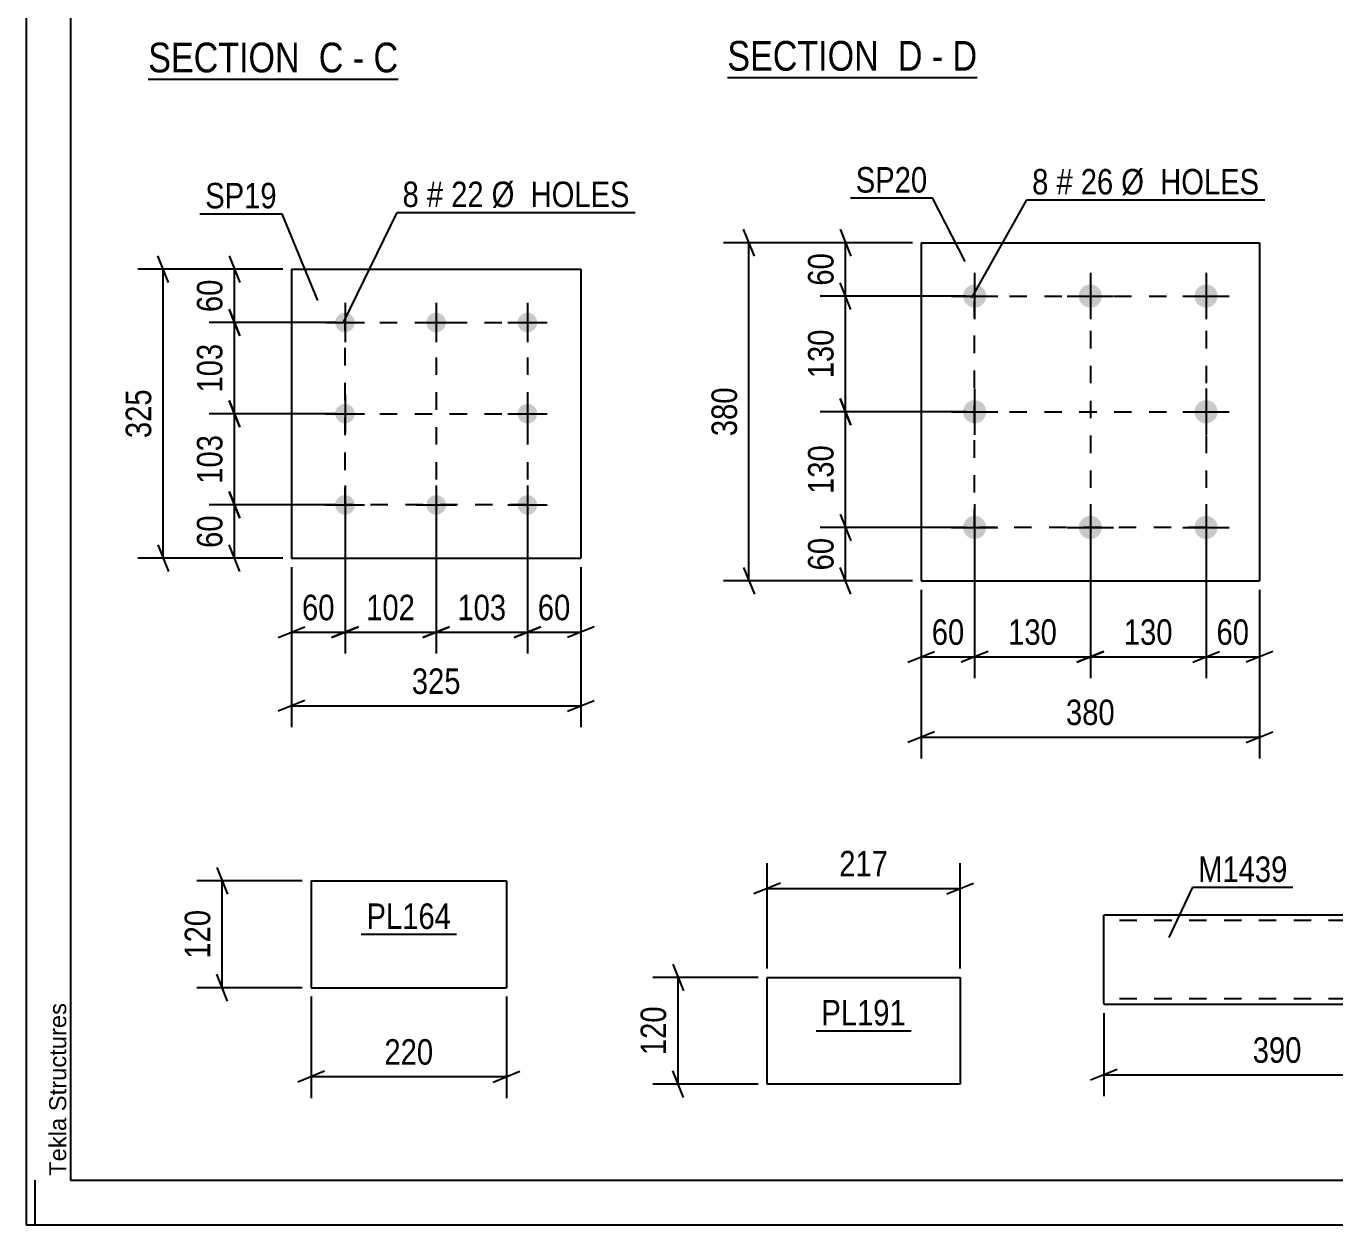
# Model space of a CAD drawing. Header units: millimetres. Extents: x 0 to 841, y 0 to 594.
# Drawn here: x 0 to 147.1, y 0 to 134.7 of the extents above; entities that cross this region are included whole.
import ezdxf

# ---------------------------------------------------------------- set-up
doc = ezdxf.new("R2010")
doc.units = ezdxf.units.MM
doc.linetypes.add('DXK_LINE_DOT2', pattern=[3.9198, 1.9599, -1.9599])
doc.styles.add('Arial', font='ARIAL.TTF', dxfattribs={"height": 0.2})
doc.styles.add('Arial Narrow', font='ARIALN.TTF', dxfattribs={"height": 0.2})

# ---------------------------------------------------------------- blocks, each defined once
blk = doc.blocks.new('Unknown-318891418-1113')
at = {"color": 5, "linetype": 'Continuous'}
for p, q in [((0, 594), (0, 0)), ((5, 589), (5, 5)), ((1, 0), (1, 5)), ((5, 5), (836, 5)), ((0, 0), (841, 0))]:
    blk.add_line(p, q, dxfattribs=at)
at = {"color": 174, "linetype": 'Continuous', "style": 'Arial'}
blk.add_text('Tekla Structures', height=1.9102, rotation=90, dxfattribs=at).set_placement((4.5, 5.5))
blk = doc.blocks.new('Unknown-318891418-46 - 3682')
at = {"color": 6, "linetype": 'Continuous'}
blk.add_line((13.72, 128.76), (41.79, 128.76), dxfattribs=at)
at = {"color": 0, "linetype": 'Continuous'}
for points in [[(31.83, 129.51), (31.83, 133.01), (13.72, 133.01), (13.72, 129.51)], [(35.65, 129.51), (35.65, 133.01), (32.88, 133.01), (32.88, 129.51)], [(37.98, 129.51), (37.98, 133.01), (36.7, 133.01), (36.7, 129.51)], [(41.79, 129.51), (41.79, 133.01), (39.03, 133.01), (39.03, 129.51)]]:
    blk.add_wipeout(points, dxfattribs=at)
at = {"color": 7, "linetype": 'Continuous', "style": 'Arial Narrow'}
for s, p in [('SECTION ', (13.72, 129.51)), ('C', (32.88, 129.51)), ('C', (39.03, 129.51)), ('-', (36.7, 129.51))]:
    blk.add_text(s, height=3.34, dxfattribs=at).set_placement(p)
blk = doc.blocks.new('Unknown-318891418-47 - 3443')
at = {"color": 6, "linetype": 'Continuous'}
blk.add_line((78.8, 128.95), (106.87, 128.95), dxfattribs=at)
at = {"color": 0, "linetype": 'Continuous'}
for points in [[(96.91, 129.7), (96.91, 133.2), (78.8, 133.2), (78.8, 129.7)], [(100.73, 129.7), (100.73, 133.2), (97.96, 133.2), (97.96, 129.7)], [(103.05, 129.7), (103.05, 133.2), (101.78, 133.2), (101.78, 129.7)], [(106.87, 129.7), (106.87, 133.2), (104.1, 133.2), (104.1, 129.7)]]:
    blk.add_wipeout(points, dxfattribs=at)
at = {"color": 7, "linetype": 'Continuous', "style": 'Arial Narrow'}
for s, p in [('SECTION ', (78.8, 129.7)), ('D', (97.96, 129.7)), ('D', (104.1, 129.7)), ('-', (101.78, 129.7))]:
    blk.add_text(s, height=3.34, dxfattribs=at).set_placement(p)
blk = doc.blocks.new('Part-318891418-1978 - 1962')
at = {"color": 2, "linetype": 'Continuous'}
for p, q in [((29.83, 107.4), (29.83, 74.9)), ((29.83, 107.4), (62.33, 107.4)), ((62.33, 107.4), (62.33, 74.9)), ((29.83, 74.9), (62.33, 74.9))]:
    blk.add_line(p, q, dxfattribs=at)
blk = doc.blocks.new('Bolt-318891418-2011 - 1962')
at = {"linetype": 'Continuous'}
for points in [[(35.83, 102.5, -1), (35.83, 100.3, -1)], [(46.08, 102.5, -1), (46.08, 100.3, -1)], [(56.33, 102.5, -1), (56.33, 100.3, -1)], [(35.83, 92.25, -1), (35.83, 90.05, -1)], [(56.33, 92.25, -1), (56.33, 90.05, -1)], [(35.83, 82, -1), (35.83, 79.8, -1)], [(46.08, 82, -1), (46.08, 79.8, -1)], [(56.33, 82, -1), (56.33, 79.8, -1)]]:
    blk.add_hatch(color=1, dxfattribs=at).paths.add_polyline_path(points)
at = {"color": 1, "linetype": 'Continuous'}
for p, q in [((35.83, 103.6), (35.83, 99.2)), ((46.08, 103.6), (46.08, 99.2)), ((56.33, 103.6), (56.33, 99.2)), ((33.63, 101.4), (38.03, 101.4)), ((43.88, 101.4), (48.28, 101.4)), ((54.13, 101.4), (58.53, 101.4)), ((35.83, 93.35), (35.83, 88.95)), ((56.33, 93.35), (56.33, 88.95)), ((33.63, 91.15), (38.03, 91.15)), ((54.13, 91.15), (58.53, 91.15)), ((35.83, 83.1), (35.83, 78.7)), ((46.08, 83.1), (46.08, 78.7)), ((56.33, 83.1), (56.33, 78.7)), ((33.63, 80.9), (38.03, 80.9)), ((43.88, 80.9), (48.28, 80.9)), ((54.13, 80.9), (58.53, 80.9))]:
    blk.add_line(p, q, dxfattribs=at)
blk = doc.blocks.new('Part-318891418-1584 - 1568')
at = {"color": 2, "linetype": 'Continuous'}
for p, q in [((100.59, 110.37), (100.59, 72.37)), ((100.59, 110.37), (138.59, 110.37)), ((138.59, 110.37), (138.59, 72.37)), ((100.59, 72.37), (138.59, 72.37))]:
    blk.add_line(p, q, dxfattribs=at)
blk = doc.blocks.new('Bolt-318891418-1617 - 1568')
at = {"linetype": 'Continuous'}
for points in [[(106.59, 105.67, -1), (106.59, 103.07, -1)], [(119.59, 105.67, -1), (119.59, 103.07, -1)], [(132.59, 105.67, -1), (132.59, 103.07, -1)], [(106.59, 92.67, -1), (106.59, 90.07, -1)], [(132.59, 92.67, -1), (132.59, 90.07, -1)], [(106.59, 79.67, -1), (106.59, 77.07, -1)], [(119.59, 79.67, -1), (119.59, 77.07, -1)], [(132.59, 79.67, -1), (132.59, 77.07, -1)]]:
    blk.add_hatch(color=1, dxfattribs=at).paths.add_polyline_path(points)
at = {"color": 1, "linetype": 'Continuous'}
for p, q in [((106.59, 106.97), (106.59, 101.77)), ((119.59, 106.97), (119.59, 101.77)), ((132.59, 106.97), (132.59, 101.77)), ((103.99, 104.37), (109.19, 104.37)), ((116.99, 104.37), (122.19, 104.37)), ((129.99, 104.37), (135.19, 104.37)), ((106.59, 93.97), (106.59, 88.77)), ((132.59, 93.97), (132.59, 88.77)), ((103.99, 91.37), (109.19, 91.37)), ((129.99, 91.37), (135.19, 91.37)), ((106.59, 80.97), (106.59, 75.77)), ((119.59, 80.97), (119.59, 75.77)), ((132.59, 80.97), (132.59, 75.77)), ((103.99, 78.37), (109.19, 78.37)), ((116.99, 78.37), (122.19, 78.37)), ((129.99, 78.37), (135.19, 78.37))]:
    blk.add_line(p, q, dxfattribs=at)
blk = doc.blocks.new('Part-318891418-1299 - 1283')
at = {"color": 2, "linetype": 'Continuous'}
for p, q in [((160.09, 34.8), (121.09, 34.8)), ((121.09, 24.89), (121.09, 34.8)), ((160.09, 26), (160.09, 34.8)), ((160.09, 24.8), (160.09, 26)), ((121.09, 24.89), (121.09, 24.8)), ((121.09, 24.8), (160.09, 24.8))]:
    blk.add_line(p, q, dxfattribs=at)
at = {"color": 7, "linetype": 'DXK_LINE_DOT2'}
for p, q in [((160.09, 34.2), (121.09, 34.2)), ((121.09, 25.4), (121.09, 25.45)), ((160.09, 25.4), (121.09, 25.4)), ((160.09, 25.45), (160.09, 26)), ((160.09, 25.4), (160.09, 25.45))]:
    blk.add_line(p, q, dxfattribs=at)
blk = doc.blocks.new('Part-318891418-9536 - 9535')
at = {"color": 2, "linetype": 'Continuous'}
for p, q in [((83.26, 15.81), (83.26, 27.81)), ((83.26, 27.81), (104.97, 27.81)), ((104.97, 27.81), (104.97, 15.81)), ((104.97, 15.81), (83.26, 15.81))]:
    blk.add_line(p, q, dxfattribs=at)
blk = doc.blocks.new('Part-318891418-9574 - 9573')
at = {"color": 2, "linetype": 'Continuous'}
for p, q in [((32.03, 38.65), (32.03, 26.65)), ((32.03, 38.65), (53.98, 38.65)), ((53.98, 38.65), (53.98, 26.65)), ((32.03, 26.65), (53.98, 26.65))]:
    blk.add_line(p, q, dxfattribs=at)
blk = doc.blocks.new('Rectangle-318891418-2098 - 1962')
at = {"color": 1, "linetype": 'DXK_LINE_DOT2'}
blk.add_lwpolyline([(35.83, 101.4), (56.33, 101.4), (56.33, 80.9), (35.83, 80.9), (35.83, 101.4)], close=True, dxfattribs=at)
blk = doc.blocks.new('Rectangle-318891418-1704 - 1568')
at = {"color": 1, "linetype": 'DXK_LINE_DOT2'}
blk.add_lwpolyline([(106.59, 104.37), (132.59, 104.37), (132.59, 78.37), (106.59, 78.37), (106.59, 104.37)], close=True, dxfattribs=at)
blk = doc.blocks.new('Line-318891418-2091 - 1962')
at = {"color": 1, "linetype": 'DXK_LINE_DOT2'}
blk.add_line((35.83, 91.15), (56.33, 91.15), dxfattribs=at)
blk = doc.blocks.new('Line-318891418-1697 - 1568')
at = {"color": 1, "linetype": 'DXK_LINE_DOT2'}
blk.add_line((106.59, 91.37), (132.59, 91.37), dxfattribs=at)
blk = doc.blocks.new('Line-318891418-2084 - 1962')
at = {"color": 1, "linetype": 'DXK_LINE_DOT2'}
blk.add_line((46.08, 101.4), (46.08, 80.9), dxfattribs=at)
blk = doc.blocks.new('Line-318891418-1690 - 1568')
at = {"color": 1, "linetype": 'DXK_LINE_DOT2'}
blk.add_line((119.59, 104.37), (119.59, 78.37), dxfattribs=at)
blk = doc.blocks.new('StraightDimension-318891418-2038 - 1962')
at = {"color": 7, "linetype": 'Continuous'}
for p, q in [((22.8, 108.9), (24, 105.9)), ((28.83, 107.4), (20.55, 107.4)), ((23.4, 101.4), (23.4, 107.4)), ((24, 99.9), (22.8, 102.9)), ((34.83, 101.4), (20.55, 101.4))]:
    blk.add_line(p, q, dxfattribs=at)
at = {"color": 0}
blk.add_wipeout([(22.65, 106.83), (18.45, 106.83), (18.45, 101.97), (22.65, 101.97)], dxfattribs=at)
at = {"color": 3, "style": 'Arial Narrow'}
blk.add_text('60', height=2.863, rotation=90.0002, dxfattribs=at).set_placement((22.05, 102.57))
blk = doc.blocks.new('StraightDimension-318891418-2013 - 1962')
at = {"color": 7, "linetype": 'Continuous'}
for p, q in [((29.83, 73.9), (29.83, 55.91)), ((62.33, 73.9), (62.33, 55.91)), ((31.33, 58.91), (28.33, 57.71)), ((60.83, 57.71), (63.83, 58.91)), ((29.83, 58.31), (62.33, 58.31))]:
    blk.add_line(p, q, dxfattribs=at)
at = {"color": 0}
blk.add_wipeout([(49.42, 59.06), (49.42, 63.26), (42.74, 63.26), (42.74, 59.06)], dxfattribs=at)
at = {"color": 3, "style": 'Arial Narrow'}
blk.add_text('325', height=2.863, dxfattribs=at).set_placement((43.34, 59.66))
blk = doc.blocks.new('StraightDimension-318891418-2028 - 1962')
at = {"color": 7, "linetype": 'Continuous'}
for p, q in [((22.8, 82.4), (24, 79.4)), ((34.83, 80.9), (20.55, 80.9)), ((23.4, 74.9), (23.4, 80.9)), ((24, 73.4), (22.8, 76.4)), ((28.83, 74.9), (20.55, 74.9))]:
    blk.add_line(p, q, dxfattribs=at)
at = {"color": 0}
blk.add_wipeout([(22.65, 80.33), (18.45, 80.33), (18.45, 75.47), (22.65, 75.47)], dxfattribs=at)
at = {"color": 3, "style": 'Arial Narrow'}
blk.add_text('60', height=2.863, rotation=90.0002, dxfattribs=at).set_placement((22.05, 76.07))
blk = doc.blocks.new('StraightDimension-318891418-2049 - 1962')
at = {"color": 7, "linetype": 'Continuous'}
for p, q in [((16, 105.9), (14.8, 108.9)), ((28.83, 107.4), (12.55, 107.4)), ((15.4, 74.9), (15.4, 107.4)), ((14.8, 76.4), (16, 73.4)), ((28.83, 74.9), (12.55, 74.9))]:
    blk.add_line(p, q, dxfattribs=at)
at = {"color": 0}
blk.add_wipeout([(14.65, 94.49), (10.45, 94.49), (10.45, 87.81), (14.65, 87.81)], dxfattribs=at)
at = {"color": 3, "style": 'Arial Narrow'}
blk.add_text('325', height=2.863, rotation=90.0002, dxfattribs=at).set_placement((14.05, 88.41))
blk = doc.blocks.new('StraightDimension-318891418-2064 - 1962')
at = {"color": 7, "linetype": 'Continuous'}
for p, q in [((56.33, 79.9), (56.33, 64.19)), ((62.33, 73.9), (62.33, 64.19)), ((54.83, 65.99), (57.83, 67.19)), ((56.33, 66.59), (62.33, 66.59)), ((63.83, 67.19), (60.83, 65.99))]:
    blk.add_line(p, q, dxfattribs=at)
at = {"color": 0}
blk.add_wipeout([(61.76, 67.34), (61.76, 71.54), (56.9, 71.54), (56.9, 67.34)], dxfattribs=at)
at = {"color": 3, "style": 'Arial Narrow'}
blk.add_text('60', height=2.863, dxfattribs=at).set_placement((57.5, 67.94))
blk = doc.blocks.new('StraightDimension-318891418-2074 - 1962')
at = {"color": 7, "linetype": 'Continuous'}
for p, q in [((35.83, 79.9), (35.83, 64.19)), ((29.83, 73.9), (29.83, 64.19)), ((28.33, 65.99), (31.33, 67.19)), ((29.83, 66.59), (35.83, 66.59)), ((37.33, 67.19), (34.33, 65.99))]:
    blk.add_line(p, q, dxfattribs=at)
at = {"color": 0}
blk.add_wipeout([(35.26, 67.34), (35.26, 71.54), (30.4, 71.54), (30.4, 67.34)], dxfattribs=at)
at = {"color": 3, "style": 'Arial Narrow'}
blk.add_text('60', height=2.863, dxfattribs=at).set_placement((31, 67.94))
blk = doc.blocks.new('StraightDimension-318891418-9298 - 1962')
at = {"color": 7, "linetype": 'Continuous'}
for p, q in [((22.8, 92.65), (24, 89.65)), ((34.83, 91.15), (20.55, 91.15)), ((23.4, 80.9), (23.4, 91.15)), ((24, 79.4), (22.8, 82.4)), ((34.83, 80.9), (20.55, 80.9))]:
    blk.add_line(p, q, dxfattribs=at)
at = {"color": 0}
blk.add_wipeout([(22.65, 89.37), (18.45, 89.37), (18.45, 82.68), (22.65, 82.68)], dxfattribs=at)
at = {"color": 3, "style": 'Arial Narrow'}
blk.add_text('103', height=2.863, rotation=90.0002, dxfattribs=at).set_placement((22.05, 83.28))
blk = doc.blocks.new('StraightDimension-318891418-9300 - 1962')
at = {"color": 7, "linetype": 'Continuous'}
for p, q in [((22.8, 102.9), (24, 99.9)), ((34.83, 101.4), (20.55, 101.4)), ((23.4, 91.15), (23.4, 101.4)), ((24, 89.65), (22.8, 92.65)), ((34.83, 91.15), (20.55, 91.15))]:
    blk.add_line(p, q, dxfattribs=at)
at = {"color": 0}
blk.add_wipeout([(22.65, 99.62), (18.45, 99.62), (18.45, 92.93), (22.65, 92.93)], dxfattribs=at)
at = {"color": 3, "style": 'Arial Narrow'}
blk.add_text('103', height=2.863, rotation=90.0002, dxfattribs=at).set_placement((22.05, 93.53))
blk = doc.blocks.new('StraightDimension-318891418-9320 - 1962')
at = {"color": 7, "linetype": 'Continuous'}
for p, q in [((35.83, 79.9), (35.83, 64.19)), ((46.08, 79.9), (46.08, 64.19)), ((34.33, 65.99), (37.33, 67.19)), ((35.83, 66.59), (46.08, 66.59)), ((47.58, 67.19), (44.58, 65.99))]:
    blk.add_line(p, q, dxfattribs=at)
at = {"color": 0}
blk.add_wipeout([(44.3, 67.34), (44.3, 71.54), (37.61, 71.54), (37.61, 67.34)], dxfattribs=at)
at = {"color": 3, "style": 'Arial Narrow'}
blk.add_text('102', height=2.863, dxfattribs=at).set_placement((38.21, 67.94))
blk = doc.blocks.new('StraightDimension-318891418-9322 - 1962')
at = {"color": 7, "linetype": 'Continuous'}
for p, q in [((46.08, 79.9), (46.08, 64.19)), ((56.33, 79.9), (56.33, 64.19)), ((44.58, 65.99), (47.58, 67.19)), ((46.08, 66.59), (56.33, 66.59)), ((57.83, 67.19), (54.83, 65.99))]:
    blk.add_line(p, q, dxfattribs=at)
at = {"color": 0}
blk.add_wipeout([(54.55, 67.34), (54.55, 71.54), (47.86, 71.54), (47.86, 67.34)], dxfattribs=at)
at = {"color": 3, "style": 'Arial Narrow'}
blk.add_text('103', height=2.863, dxfattribs=at).set_placement((48.46, 67.94))
blk = doc.blocks.new('StraightDimension-318891418-1619 - 1568')
at = {"color": 7, "linetype": 'Continuous'}
for p, q in [((100.59, 71.37), (100.59, 52.41)), ((138.59, 71.37), (138.59, 52.41)), ((102.09, 55.41), (99.09, 54.21)), ((100.59, 54.81), (138.59, 54.81)), ((137.09, 54.21), (140.09, 55.41))]:
    blk.add_line(p, q, dxfattribs=at)
at = {"color": 0}
blk.add_wipeout([(122.94, 55.56), (122.94, 59.76), (116.25, 59.76), (116.25, 55.56)], dxfattribs=at)
at = {"color": 3, "style": 'Arial Narrow'}
blk.add_text('380', height=2.863, dxfattribs=at).set_placement((116.85, 56.16))
blk = doc.blocks.new('StraightDimension-318891418-9123 - 1568')
at = {"color": 7, "linetype": 'Continuous'}
for p, q in [((92.68, 89.87), (91.48, 92.87)), ((105.59, 91.37), (89.23, 91.37)), ((92.08, 78.37), (92.08, 91.37)), ((91.48, 79.87), (92.68, 76.87)), ((105.59, 78.37), (89.23, 78.37))]:
    blk.add_line(p, q, dxfattribs=at)
at = {"color": 0}
blk.add_wipeout([(91.33, 88.21), (87.13, 88.21), (87.13, 81.53), (91.33, 81.53)], dxfattribs=at)
at = {"color": 3, "style": 'Arial Narrow'}
blk.add_text('130', height=2.863, rotation=90.0002, dxfattribs=at).set_placement((90.73, 82.13))
blk = doc.blocks.new('StraightDimension-318891418-1640 - 1568')
at = {"color": 7, "linetype": 'Continuous'}
for p, q in [((132.59, 77.37), (132.59, 61.43)), ((138.59, 71.37), (138.59, 61.43)), ((131.09, 63.23), (134.09, 64.43)), ((132.59, 63.83), (138.59, 63.83)), ((140.09, 64.43), (137.09, 63.23))]:
    blk.add_line(p, q, dxfattribs=at)
at = {"color": 0}
blk.add_wipeout([(138.02, 64.58), (138.02, 68.78), (133.17, 68.78), (133.17, 64.58)], dxfattribs=at)
at = {"color": 3, "style": 'Arial Narrow'}
blk.add_text('60', height=2.863, dxfattribs=at).set_placement((133.77, 65.18))
blk = doc.blocks.new('StraightDimension-318891418-1630 - 1568')
at = {"color": 7, "linetype": 'Continuous'}
for p, q in [((106.59, 77.37), (106.59, 61.43)), ((100.59, 71.37), (100.59, 61.43)), ((99.09, 63.23), (102.09, 64.43)), ((100.59, 63.83), (106.59, 63.83)), ((108.09, 64.43), (105.09, 63.23))]:
    blk.add_line(p, q, dxfattribs=at)
at = {"color": 0}
blk.add_wipeout([(106.02, 64.58), (106.02, 68.78), (101.17, 68.78), (101.17, 64.58)], dxfattribs=at)
at = {"color": 3, "style": 'Arial Narrow'}
blk.add_text('60', height=2.863, dxfattribs=at).set_placement((101.77, 65.18))
blk = doc.blocks.new('StraightDimension-318891418-1655 - 1568')
at = {"color": 7, "linetype": 'Continuous'}
for p, q in [((81.83, 108.87), (80.63, 111.87)), ((99.59, 110.37), (78.38, 110.37)), ((81.23, 72.37), (81.23, 110.37)), ((80.63, 73.87), (81.83, 70.87)), ((99.59, 72.37), (78.38, 72.37))]:
    blk.add_line(p, q, dxfattribs=at)
at = {"color": 0}
blk.add_wipeout([(80.48, 94.71), (76.28, 94.71), (76.28, 88.03), (80.48, 88.03)], dxfattribs=at)
at = {"color": 3, "style": 'Arial Narrow'}
blk.add_text('380', height=2.863, rotation=90.0002, dxfattribs=at).set_placement((79.88, 88.63))
blk = doc.blocks.new('StraightDimension-318891418-1666 - 1568')
at = {"color": 7, "linetype": 'Continuous'}
for p, q in [((91.48, 111.87), (92.68, 108.87)), ((99.59, 110.37), (89.23, 110.37)), ((92.08, 104.37), (92.08, 110.37)), ((92.68, 102.87), (91.48, 105.87)), ((105.59, 104.37), (89.23, 104.37))]:
    blk.add_line(p, q, dxfattribs=at)
at = {"color": 0}
blk.add_wipeout([(91.33, 109.8), (87.13, 109.8), (87.13, 104.94), (91.33, 104.94)], dxfattribs=at)
at = {"color": 3, "style": 'Arial Narrow'}
blk.add_text('60', height=2.863, rotation=90.0002, dxfattribs=at).set_placement((90.73, 105.54))
blk = doc.blocks.new('StraightDimension-318891418-1676 - 1568')
at = {"color": 7, "linetype": 'Continuous'}
for p, q in [((91.48, 79.87), (92.68, 76.87)), ((105.59, 78.37), (89.23, 78.37)), ((92.08, 72.37), (92.08, 78.37)), ((92.68, 70.87), (91.48, 73.87)), ((99.59, 72.37), (89.23, 72.37))]:
    blk.add_line(p, q, dxfattribs=at)
at = {"color": 0}
blk.add_wipeout([(91.33, 77.8), (87.13, 77.8), (87.13, 72.94), (91.33, 72.94)], dxfattribs=at)
at = {"color": 3, "style": 'Arial Narrow'}
blk.add_text('60', height=2.863, rotation=90.0002, dxfattribs=at).set_placement((90.73, 73.54))
blk = doc.blocks.new('StraightDimension-318891418-9101 - 1568')
at = {"color": 7, "linetype": 'Continuous'}
for p, q in [((106.59, 77.37), (106.59, 61.43)), ((119.59, 77.37), (119.59, 61.43)), ((108.09, 64.43), (105.09, 63.23)), ((106.59, 63.83), (119.59, 63.83)), ((118.09, 63.23), (121.09, 64.43))]:
    blk.add_line(p, q, dxfattribs=at)
at = {"color": 0}
blk.add_wipeout([(116.44, 64.58), (116.44, 68.78), (109.75, 68.78), (109.75, 64.58)], dxfattribs=at)
at = {"color": 3, "style": 'Arial Narrow'}
blk.add_text('130', height=2.863, dxfattribs=at).set_placement((110.35, 65.18))
blk = doc.blocks.new('StraightDimension-318891418-9103 - 1568')
at = {"color": 7, "linetype": 'Continuous'}
for p, q in [((119.59, 77.37), (119.59, 61.43)), ((132.59, 77.37), (132.59, 61.43)), ((121.09, 64.43), (118.09, 63.23)), ((119.59, 63.83), (132.59, 63.83)), ((131.09, 63.23), (134.09, 64.43))]:
    blk.add_line(p, q, dxfattribs=at)
at = {"color": 0}
blk.add_wipeout([(129.44, 64.58), (129.44, 68.78), (122.75, 68.78), (122.75, 64.58)], dxfattribs=at)
at = {"color": 3, "style": 'Arial Narrow'}
blk.add_text('130', height=2.863, dxfattribs=at).set_placement((123.35, 65.18))
blk = doc.blocks.new('StraightDimension-318891418-9125 - 1568')
at = {"color": 7, "linetype": 'Continuous'}
for p, q in [((92.68, 102.87), (91.48, 105.87)), ((105.59, 104.37), (89.23, 104.37)), ((92.08, 91.37), (92.08, 104.37)), ((91.48, 92.87), (92.68, 89.87)), ((105.59, 91.37), (89.23, 91.37))]:
    blk.add_line(p, q, dxfattribs=at)
at = {"color": 0}
blk.add_wipeout([(91.33, 101.21), (87.13, 101.21), (87.13, 94.53), (91.33, 94.53)], dxfattribs=at)
at = {"color": 3, "style": 'Arial Narrow'}
blk.add_text('130', height=2.863, rotation=90.0002, dxfattribs=at).set_placement((90.73, 95.13))
blk = doc.blocks.new('StraightDimension-318891418-1301 - 1283')
at = {"color": 7, "linetype": 'Continuous'}
for p, q in [((121.09, 23.8), (121.09, 14.46)), ((160.09, 23.8), (160.09, 14.46)), ((122.59, 17.46), (119.59, 16.26)), ((121.09, 16.86), (160.09, 16.86)), ((158.59, 16.26), (161.59, 17.46))]:
    blk.add_line(p, q, dxfattribs=at)
at = {"color": 0}
blk.add_wipeout([(143.93, 17.61), (143.93, 21.81), (137.24, 21.81), (137.24, 17.61)], dxfattribs=at)
at = {"color": 3, "style": 'Arial Narrow'}
blk.add_text('390', height=2.863, dxfattribs=at).set_placement((137.84, 18.21))
blk = doc.blocks.new('StraightDimension-318891418-9538 - 9535')
at = {"color": 7, "linetype": 'Continuous'}
for p, q in [((72.66, 29.31), (73.86, 26.31)), ((82.26, 27.81), (70.41, 27.81)), ((73.26, 15.81), (73.26, 27.81)), ((73.86, 14.31), (72.66, 17.31)), ((82.26, 15.81), (70.41, 15.81))]:
    blk.add_line(p, q, dxfattribs=at)
at = {"color": 0}
blk.add_wipeout([(72.51, 25.15), (68.31, 25.15), (68.31, 18.47), (72.51, 18.47)], dxfattribs=at)
at = {"color": 3, "style": 'Arial Narrow'}
blk.add_text('120', height=2.863, rotation=90.0002, dxfattribs=at).set_placement((71.91, 19.07))
blk = doc.blocks.new('StraightDimension-318891418-9542 - 9535')
at = {"color": 7, "linetype": 'Continuous'}
for p, q in [((83.26, 28.81), (83.26, 40.66)), ((104.97, 28.81), (104.97, 40.66)), ((84.76, 38.41), (81.76, 37.21)), ((103.47, 37.21), (106.47, 38.41)), ((83.26, 37.81), (104.97, 37.81))]:
    blk.add_line(p, q, dxfattribs=at)
at = {"color": 0}
blk.add_wipeout([(97.46, 38.56), (97.46, 42.76), (90.77, 42.76), (90.77, 38.56)], dxfattribs=at)
at = {"color": 3, "style": 'Arial Narrow'}
blk.add_text('217', height=2.863, dxfattribs=at).set_placement((91.37, 39.16))
blk = doc.blocks.new('StraightDimension-318891418-9576 - 9573')
at = {"color": 7, "linetype": 'Continuous'}
for p, q in [((21.43, 40.15), (22.63, 37.15)), ((31.03, 38.65), (19.18, 38.65)), ((22.03, 26.65), (22.03, 38.65)), ((22.63, 25.15), (21.43, 28.15)), ((31.03, 26.65), (19.18, 26.65))]:
    blk.add_line(p, q, dxfattribs=at)
at = {"color": 0}
blk.add_wipeout([(21.28, 35.99), (17.08, 35.99), (17.08, 29.31), (21.28, 29.31)], dxfattribs=at)
at = {"color": 3, "style": 'Arial Narrow'}
blk.add_text('120', height=2.863, rotation=90.0002, dxfattribs=at).set_placement((20.68, 29.91))
blk = doc.blocks.new('StraightDimension-318891418-9580 - 9573')
at = {"color": 7, "linetype": 'Continuous'}
for p, q in [((32.03, 25.65), (32.03, 14.25)), ((53.98, 25.65), (53.98, 14.25)), ((33.53, 17.25), (30.53, 16.05)), ((32.03, 16.65), (53.98, 16.65)), ((52.48, 16.05), (55.48, 17.25))]:
    blk.add_line(p, q, dxfattribs=at)
at = {"color": 0}
blk.add_wipeout([(46.34, 17.4), (46.34, 21.6), (39.66, 21.6), (39.66, 17.4)], dxfattribs=at)
at = {"color": 3, "style": 'Arial Narrow'}
blk.add_text('220', height=2.863, dxfattribs=at).set_placement((40.26, 18))
blk = doc.blocks.new('Mark-318891418-1974 - 1962')
at = {"color": 0}
blk.add_wipeout([(28.16, 114.23), (28.16, 117.23), (20.12, 117.23), (20.12, 114.23)], dxfattribs=at)
blk.add_wipeout([(28.16, 114.23), (28.16, 117.23), (20.12, 117.23), (20.12, 114.23)], dxfattribs=at)
at = {"color": 30, "linetype": 'Continuous'}
for p in [(19.52, 113.63), (32.76, 103.89)]:
    blk.add_line(p, (28.76, 113.63), dxfattribs=at)
at = {"color": 3, "style": 'Arial Narrow'}
blk.add_text('SP19', height=2.863, dxfattribs=at).set_placement((20.12, 114.23))
blk = doc.blocks.new('Mark-318891418-2007 - 1962')
at = {"color": 0}
for points in [[(44.13, 114.37), (44.13, 117.37), (42.3, 117.37), (42.3, 114.37)], [(46.86, 114.37), (46.86, 117.37), (45.03, 117.37), (45.03, 114.37)], [(51.41, 114.37), (51.41, 117.37), (47.76, 117.37), (47.76, 114.37)], [(67.84, 114.37), (67.84, 117.37), (52.31, 117.37), (52.31, 114.37)]]:
    blk.add_wipeout(points, dxfattribs=at)
for points in [[(44.13, 114.37), (44.13, 117.37), (42.3, 117.37), (42.3, 114.37)], [(46.86, 114.37), (46.86, 117.37), (45.03, 117.37), (45.03, 114.37)], [(51.41, 114.37), (51.41, 117.37), (47.76, 117.37), (47.76, 114.37)], [(67.84, 114.37), (67.84, 117.37), (52.31, 117.37), (52.31, 114.37)]]:
    blk.add_wipeout(points, dxfattribs=at)
at = {"color": 7, "linetype": 'Continuous'}
for p, q in [((35.69, 101.48), (41.7, 113.77)), ((41.7, 113.77), (68.44, 113.77))]:
    blk.add_line(p, q, dxfattribs=at)
at = {"color": 3, "style": 'Arial Narrow'}
for s, height, p in [('8', 2.86, (42.3, 114.37)), ('#', 2.86, (45.03, 114.37)), ('22', 2.863, (47.76, 114.37)), ('Ø  HOLES', 2.863, (52.31, 114.37))]:
    blk.add_text(s, height=height, dxfattribs=at).set_placement(p)
blk = doc.blocks.new('Mark-318891418-1580 - 1568')
at = {"color": 0}
blk.add_wipeout([(101.27, 116), (101.27, 119), (93.23, 119), (93.23, 116)], dxfattribs=at)
blk.add_wipeout([(101.27, 116), (101.27, 119), (93.23, 119), (93.23, 116)], dxfattribs=at)
at = {"color": 30, "linetype": 'Continuous'}
for p in [(92.63, 115.4), (105.53, 108.26)]:
    blk.add_line(p, (101.87, 115.4), dxfattribs=at)
at = {"color": 3, "style": 'Arial Narrow'}
blk.add_text('SP20', height=2.863, dxfattribs=at).set_placement((93.23, 116))
blk = doc.blocks.new('Mark-318891418-1613 - 1568')
at = {"color": 0}
for points in [[(114.88, 115.79), (114.88, 118.79), (113.05, 118.79), (113.05, 115.79)], [(117.61, 115.79), (117.61, 118.79), (115.78, 118.79), (115.78, 115.79)], [(122.16, 115.79), (122.16, 118.79), (118.51, 118.79), (118.51, 115.79)], [(138.59, 115.79), (138.59, 118.79), (123.06, 118.79), (123.06, 115.79)]]:
    blk.add_wipeout(points, dxfattribs=at)
for points in [[(114.88, 115.79), (114.88, 118.79), (113.05, 118.79), (113.05, 115.79)], [(117.61, 115.79), (117.61, 118.79), (115.78, 118.79), (115.78, 115.79)], [(122.16, 115.79), (122.16, 118.79), (118.51, 118.79), (118.51, 115.79)], [(138.59, 115.79), (138.59, 118.79), (123.06, 118.79), (123.06, 115.79)]]:
    blk.add_wipeout(points, dxfattribs=at)
at = {"color": 7, "linetype": 'Continuous'}
for p, q in [((106.29, 104.16), (112.45, 115.19)), ((112.45, 115.19), (139.19, 115.19))]:
    blk.add_line(p, q, dxfattribs=at)
at = {"color": 3, "style": 'Arial Narrow'}
for s, height, p in [('8', 2.86, (113.05, 115.79)), ('#', 2.86, (115.78, 115.79)), ('26', 2.863, (118.51, 115.79)), ('Ø  HOLES', 2.863, (123.06, 115.79))]:
    blk.add_text(s, height=height, dxfattribs=at).set_placement(p)
blk = doc.blocks.new('Mark-318891418-1295 - 1283')
at = {"color": 0}
blk.add_wipeout([(141.76, 38.53), (141.76, 41.53), (131.7, 41.53), (131.7, 38.53)], dxfattribs=at)
blk.add_wipeout([(141.76, 38.53), (141.76, 41.53), (131.7, 41.53), (131.7, 38.53)], dxfattribs=at)
at = {"color": 30, "linetype": 'Continuous'}
for p, q in [((128.43, 32.29), (131.1, 37.93)), ((131.1, 37.93), (142.36, 37.93))]:
    blk.add_line(p, q, dxfattribs=at)
at = {"color": 3, "style": 'Arial Narrow'}
blk.add_text('M1439', height=2.863, dxfattribs=at).set_placement((131.7, 38.53))
blk = doc.blocks.new('Mark-318891418-9545 - 9535')
at = {"color": 0}
blk.add_wipeout([(98.87, 22.41), (98.87, 25.41), (89.36, 25.41), (89.36, 22.41)], dxfattribs=at)
blk.add_wipeout([(98.87, 22.41), (98.87, 25.41), (89.36, 25.41), (89.36, 22.41)], dxfattribs=at)
at = {"color": 30, "linetype": 'Continuous'}
blk.add_line((88.76, 21.81), (99.47, 21.81), dxfattribs=at)
at = {"color": 3, "style": 'Arial Narrow'}
blk.add_text('PL191', height=2.863, dxfattribs=at).set_placement((89.36, 22.41))
blk = doc.blocks.new('Mark-318891418-9583 - 9573')
at = {"color": 0}
blk.add_wipeout([(47.75, 33.25), (47.75, 36.25), (38.25, 36.25), (38.25, 33.25)], dxfattribs=at)
blk.add_wipeout([(47.75, 33.25), (47.75, 36.25), (38.25, 36.25), (38.25, 33.25)], dxfattribs=at)
at = {"color": 30, "linetype": 'Continuous'}
blk.add_line((37.65, 32.65), (48.35, 32.65), dxfattribs=at)
at = {"color": 3, "style": 'Arial Narrow'}
blk.add_text('PL164', height=2.863, dxfattribs=at).set_placement((38.25, 33.25))

msp = doc.modelspace()

# ---------------------------------------------------------------- block references
for name in ['Unknown-318891418-1113', 'Part-318891418-1584 - 1568', 'Part-318891418-1978 - 1962', 'Bolt-318891418-1617 - 1568', 'Bolt-318891418-2011 - 1962', 'Rectangle-318891418-1704 - 1568', 'Line-318891418-1690 - 1568', 'Rectangle-318891418-2098 - 1962', 'Line-318891418-2084 - 1962', 'Line-318891418-1697 - 1568', 'Line-318891418-2091 - 1962', 'Part-318891418-9574 - 9573', 'Part-318891418-1299 - 1283', 'Part-318891418-9536 - 9535']:
    msp.add_blockref(name, (0, 0))

# ---------------------------------------------------------------- next in the draw order: block references
for name in ['Unknown-318891418-46 - 3682', 'Unknown-318891418-47 - 3443', 'Mark-318891418-2007 - 1962', 'StraightDimension-318891418-2038 - 1962', 'StraightDimension-318891418-9123 - 1568', 'StraightDimension-318891418-2013 - 1962', 'StraightDimension-318891418-1619 - 1568', 'Mark-318891418-1295 - 1283', 'StraightDimension-318891418-9576 - 9573', 'Mark-318891418-9583 - 9573', 'StraightDimension-318891418-9538 - 9535', 'Mark-318891418-9545 - 9535', 'StraightDimension-318891418-1301 - 1283']:
    msp.add_blockref(name, (0, 0))

# ---------------------------------------------------------------- next in the draw order: block references
for name in ['StraightDimension-318891418-2028 - 1962', 'StraightDimension-318891418-2064 - 1962', 'StraightDimension-318891418-1630 - 1568', 'StraightDimension-318891418-1640 - 1568', 'StraightDimension-318891418-9542 - 9535', 'StraightDimension-318891418-9580 - 9573']:
    msp.add_blockref(name, (0, 0))

# ---------------------------------------------------------------- next in the draw order: block references
for name in ['StraightDimension-318891418-1655 - 1568', 'StraightDimension-318891418-2049 - 1962']:
    msp.add_blockref(name, (0, 0))

# ---------------------------------------------------------------- next in the draw order: block references
for name in ['Mark-318891418-1974 - 1962', 'StraightDimension-318891418-1666 - 1568', 'StraightDimension-318891418-2074 - 1962', 'StraightDimension-318891418-1676 - 1568']:
    msp.add_blockref(name, (0, 0))

# ---------------------------------------------------------------- next in the draw order: block references
for name in ['Mark-318891418-1580 - 1568', 'StraightDimension-318891418-9125 - 1568', 'StraightDimension-318891418-9298 - 1962', 'StraightDimension-318891418-9101 - 1568']:
    msp.add_blockref(name, (0, 0))

# ---------------------------------------------------------------- next in the draw order: block references
for name in ['Mark-318891418-1613 - 1568', 'StraightDimension-318891418-9300 - 1962', 'StraightDimension-318891418-9320 - 1962', 'StraightDimension-318891418-9103 - 1568']:
    msp.add_blockref(name, (0, 0))

# ---------------------------------------------------------------- next in the draw order: block references
msp.add_blockref('StraightDimension-318891418-9322 - 1962', (0, 0))

doc.saveas('drawing.dxf')
